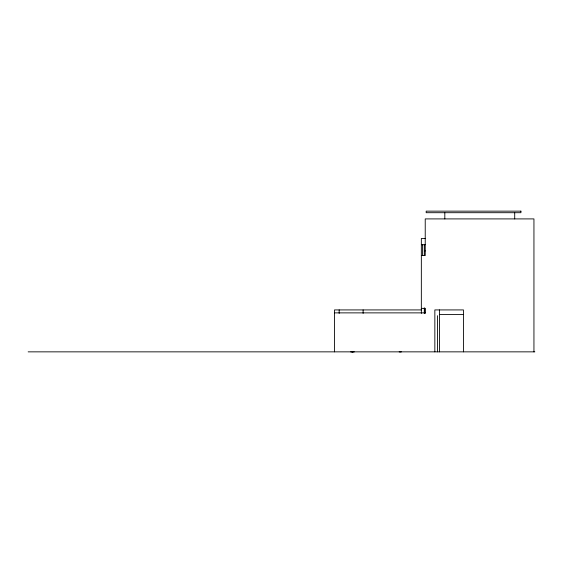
<?xml version="1.0" encoding="UTF-8"?>
<svg xmlns="http://www.w3.org/2000/svg" width="563" height="563" viewBox="0 0 563 563"><rect width="100%" height="100%" fill="white"/><g stroke="black" fill="none" stroke-linecap="round" stroke-linejoin="round"><path stroke-width="0.84" d="M425.227 238.48L421.342 238.48L421.342 313.415M421.342 244.694L425.227 244.694M424.298 250.908L425.227 250.908M421.342 255.567L425.227 255.567L425.227 218.908L533.942 218.908L533.942 351.854M421.342 308.369L425.227 308.369L425.227 313.26M421.342 309.924L334.506 309.924L334.506 351.854M334.506 312.873L425.227 312.873M439.506 314.583L463.448 314.583M28.15 351.854L534.85 351.854M514.709 212.701L514.709 218.908M463.448 351.854L463.448 309.924L434.847 309.924L434.847 351.854M444.819 212.701L444.819 218.908M439.506 309.924L439.506 351.854M437.486 315.688L437.486 351.854M424.762 308.095L424.762 313.352M424.305 244.947L424.298 255.567M424.298 307.975L424.298 313.352M422.595 244.947L422.595 255.475M363.107 309.924L363.107 313.415M339.165 309.924L339.165 313.415M401.398 351.854A5.032 5.032 0 0 1 399.16 351.854M354.289 351.854A5.032 5.032 0 0 1 352.051 351.854M352.895 351.854A5.032 5.032 0 0 1 350.658 351.854M520.923 211.146L426.184 211.146L426.184 212.701L520.923 212.701L520.923 211.146"/></g></svg>
